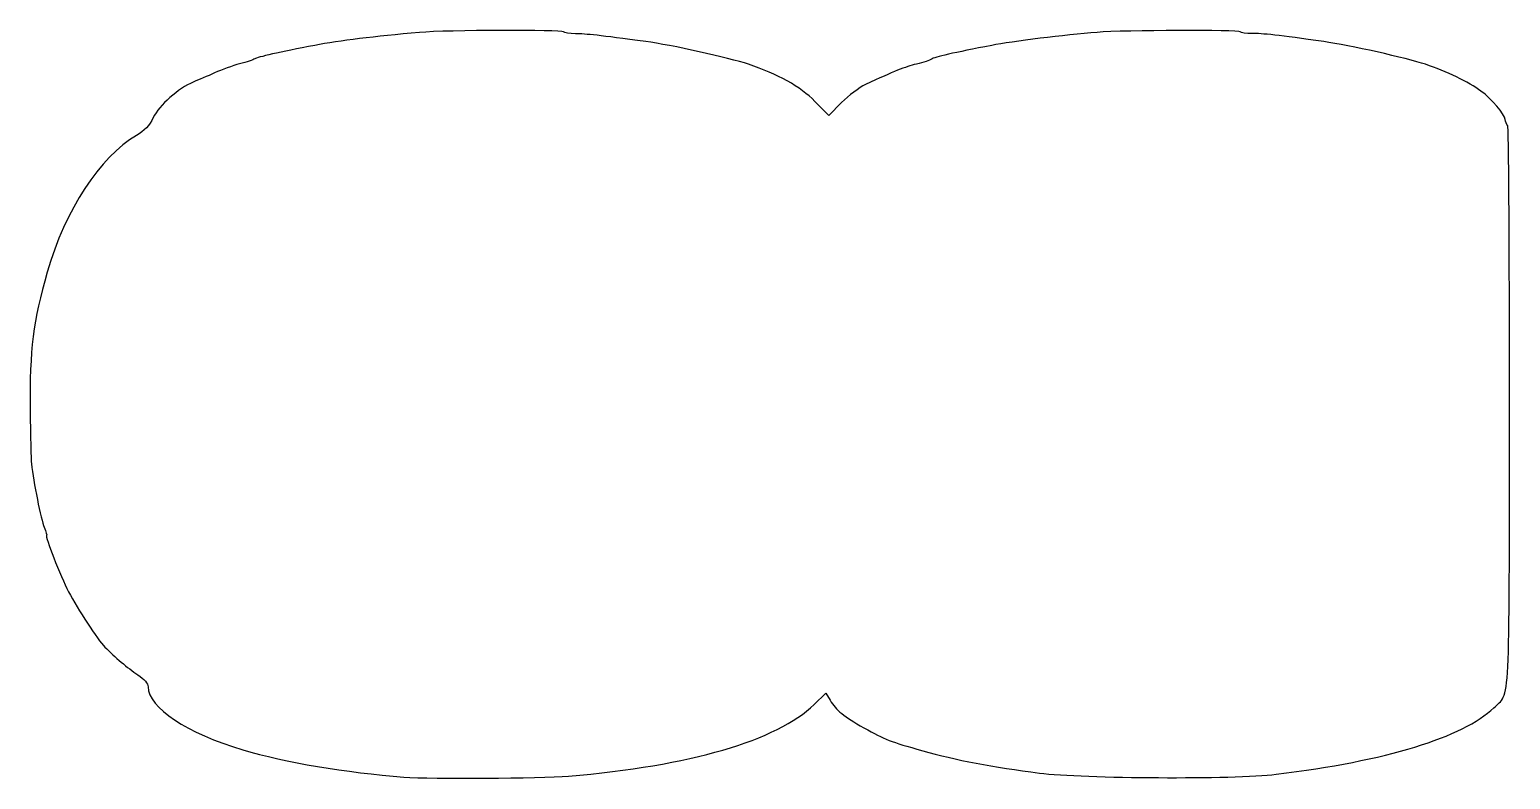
# Model space of a CAD drawing. Header units: centimetres. Extents: x -7.8 to 7.8, y -4 to 3.9.
import ezdxf

# ---------------------------------------------------------------- set-up
doc = ezdxf.new("R2010")
doc.units = ezdxf.units.CM
doc.header["$MEASUREMENT"] = 0
doc.layers.add('Layer 1', color=7, linetype='Continuous')

msp = doc.modelspace()

# ---------------------------------------------------------------- linework, layer by layer
at = {"layer": 'Layer 1'}
msp.add_open_spline([(-3.88938, -3.95057), (-4.49457, -3.90516), (-5.14343, -3.79566), (-5.58849, -3.66384), (-5.58849, -3.66384), (-6.17549, -3.48998), (-6.58813, -3.21612), (-6.58813, -3.00039), (-6.58813, -3.00039), (-6.58813, -2.96345), (-6.62616, -2.91873), (-6.69806, -2.87116), (-6.69806, -2.87116), (-6.80508, -2.80033), (-6.93984, -2.68699), (-7.04461, -2.57969), (-7.04461, -2.57969), (-7.12039, -2.50207), (-7.33171, -2.18049), (-7.42792, -1.99638), (-7.42792, -1.99638), (-7.51172, -1.83604), (-7.68143, -1.40229), (-7.66037, -1.40229), (-7.66037, -1.40229), (-7.6542, -1.40229), (-7.66529, -1.3636), (-7.68501, -1.3163), (-7.68501, -1.3163), (-7.71812, -1.2369), (-7.79944, -0.83362), (-7.81973, -0.64823), (-7.81973, -0.64823), (-7.8245, -0.60457), (-7.83045, -0.34859), (-7.83294, -0.07938), (-7.83294, -0.07938), (-7.8389, 0.56585), (-7.80291, 0.85673), (-7.65291, 1.37583), (-7.65291, 1.37583), (-7.4631, 2.03273), (-7.09928, 2.58943), (-6.71115, 2.81689), (-6.71115, 2.81689), (-6.62708, 2.86616), (-6.57405, 2.92278), (-6.53346, 3.00663), (-6.53346, 3.00663), (-6.47123, 3.13518), (-6.2673, 3.31551), (-6.11188, 3.37941), (-6.11188, 3.37941), (-6.06094, 3.40036), (-5.95974, 3.44451), (-5.88698, 3.47754), (-5.88698, 3.47754), (-5.81422, 3.51057), (-5.69516, 3.5531), (-5.6224, 3.57207), (-5.6224, 3.57207), (-5.54964, 3.59103), (-5.4782, 3.61469), (-5.46365, 3.62464), (-5.46365, 3.62464), (-5.43638, 3.64329), (-5.19896, 3.69661), (-4.82865, 3.76725), (-4.82865, 3.76725), (-4.56482, 3.81758), (-4.204, 3.86219), (-3.72237, 3.90403), (-3.72237, 3.90403), (-3.43754, 3.92877), (-2.22017, 3.93347), (-2.20559, 3.90988), (-2.20559, 3.90988), (-2.19862, 3.8986), (-2.1409, 3.88938), (-2.07733, 3.88938), (-2.07733, 3.88938), (-1.96784, 3.88938), (-1.82583, 3.87375), (-1.33615, 3.80783), (-1.33615, 3.80783), (-1.06992, 3.77199), (-0.46064, 3.63737), (-0.25135, 3.56814), (-0.25135, 3.56814), (0.05527, 3.46671), (0.29791, 3.33119), (0.44987, 3.17649), (0.44987, 3.17649), (0.44987, 3.17649), (0.59546, 3.02827), (0.59546, 3.02827), (0.59546, 3.02827), (0.59546, 3.02827), (0.73074, 3.1637), (0.73074, 3.1637), (0.73074, 3.1637), (0.80514, 3.23819), (0.91822, 3.32345), (0.98202, 3.35317), (0.98202, 3.35317), (1.28882, 3.4961), (1.39925, 3.54056), (1.521, 3.57017), (1.521, 3.57017), (1.59357, 3.58781), (1.66501, 3.61136), (1.67975, 3.62249), (1.67975, 3.62249), (1.70664, 3.6428), (1.92007, 3.69156), (2.3151, 3.76764), (2.3151, 3.76764), (2.53018, 3.80907), (3.08996, 3.8782), (3.42635, 3.90489), (3.42635, 3.90489), (3.7145, 3.92774), (4.92423, 3.93242), (4.93764, 3.91073), (4.93764, 3.91073), (4.94422, 3.90007), (4.99979, 3.89212), (5.06111, 3.89306), (5.06111, 3.89306), (5.16572, 3.89467), (5.34773, 3.87406), (5.82083, 3.80702), (5.82083, 3.80702), (6.08741, 3.76925), (6.69603, 3.63323), (6.8924, 3.56755), (6.8924, 3.56755), (7.11525, 3.493), (7.34955, 3.38029), (7.47837, 3.28567), (7.47837, 3.28567), (7.59172, 3.20241), (7.72621, 3.04478), (7.73534, 2.98447), (7.73534, 2.98447), (7.73821, 2.96557), (7.74976, 2.93537), (7.76101, 2.91737), (7.76101, 2.91737), (7.77226, 2.89936), (7.78064, 1.56189), (7.77964, -0.0548), (7.77964, -0.0548), (7.77764, -3.27754), (7.78923, -3.05396), (7.61564, -3.21944), (7.61564, -3.21944), (7.28581, -3.53387), (6.48171, -3.7795), (5.31813, -3.92128), (5.31813, -3.92128), (4.87491, -3.97528), (3.28064, -3.96722), (2.81781, -3.90863), (2.81781, -3.90863), (2.33436, -3.84744), (1.93125, -3.77056), (1.5875, -3.67401), (1.5875, -3.67401), (1.24034, -3.5765), (1.19406, -3.5584), (0.96573, -3.4309), (0.96573, -3.4309), (0.75674, -3.3142), (0.67492, -3.24774), (0.6086, -3.14081), (0.6086, -3.14081), (0.6086, -3.14081), (0.56278, -3.06693), (0.56278, -3.06693), (0.56278, -3.06693), (0.56278, -3.06693), (0.44087, -3.18542), (0.44087, -3.18542), (0.44087, -3.18542), (0.04896, -3.56631), (-0.87181, -3.83459), (-2.15118, -3.94066), (-2.15118, -3.94066), (-2.45809, -3.96611), (-3.5959, -3.97259), (-3.88938, -3.95057)], degree=3, knots=[0, 0, 0, 0, 0.02040816, 0.02040816, 0.02040816, 0.02040816, 0.04081633, 0.04081633, 0.04081633, 0.04081633, 0.06122449, 0.06122449, 0.06122449, 0.06122449, 0.08163265, 0.08163265, 0.08163265, 0.08163265, 0.10204082, 0.10204082, 0.10204082, 0.10204082, 0.12244898, 0.12244898, 0.12244898, 0.12244898, 0.14285714, 0.14285714, 0.14285714, 0.14285714, 0.16326531, 0.16326531, 0.16326531, 0.16326531, 0.18367347, 0.18367347, 0.18367347, 0.18367347, 0.20408163, 0.20408163, 0.20408163, 0.20408163, 0.2244898, 0.2244898, 0.2244898, 0.2244898, 0.24489796, 0.24489796, 0.24489796, 0.24489796, 0.26530612, 0.26530612, 0.26530612, 0.26530612, 0.28571429, 0.28571429, 0.28571429, 0.28571429, 0.30612245, 0.30612245, 0.30612245, 0.30612245, 0.32653061, 0.32653061, 0.32653061, 0.32653061, 0.34693878, 0.34693878, 0.34693878, 0.34693878, 0.36734694, 0.36734694, 0.36734694, 0.36734694, 0.3877551, 0.3877551, 0.3877551, 0.3877551, 0.40816327, 0.40816327, 0.40816327, 0.40816327, 0.42857143, 0.42857143, 0.42857143, 0.42857143, 0.44897959, 0.44897959, 0.44897959, 0.44897959, 0.46938776, 0.46938776, 0.46938776, 0.46938776, 0.48979592, 0.48979592, 0.48979592, 0.48979592, 0.51020408, 0.51020408, 0.51020408, 0.51020408, 0.53061224, 0.53061224, 0.53061224, 0.53061224, 0.55102041, 0.55102041, 0.55102041, 0.55102041, 0.57142857, 0.57142857, 0.57142857, 0.57142857, 0.59183673, 0.59183673, 0.59183673, 0.59183673, 0.6122449, 0.6122449, 0.6122449, 0.6122449, 0.63265306, 0.63265306, 0.63265306, 0.63265306, 0.65306122, 0.65306122, 0.65306122, 0.65306122, 0.67346939, 0.67346939, 0.67346939, 0.67346939, 0.69387755, 0.69387755, 0.69387755, 0.69387755, 0.71428571, 0.71428571, 0.71428571, 0.71428571, 0.73469388, 0.73469388, 0.73469388, 0.73469388, 0.75510204, 0.75510204, 0.75510204, 0.75510204, 0.7755102, 0.7755102, 0.7755102, 0.7755102, 0.79591837, 0.79591837, 0.79591837, 0.79591837, 0.81632653, 0.81632653, 0.81632653, 0.81632653, 0.83673469, 0.83673469, 0.83673469, 0.83673469, 0.85714286, 0.85714286, 0.85714286, 0.85714286, 0.87755102, 0.87755102, 0.87755102, 0.87755102, 0.89795918, 0.89795918, 0.89795918, 0.89795918, 0.91836735, 0.91836735, 0.91836735, 0.91836735, 0.93877551, 0.93877551, 0.93877551, 0.93877551, 0.95918367, 0.95918367, 0.95918367, 0.95918367, 1, 1, 1, 1], dxfattribs=at)

doc.saveas('drawing.dxf')
